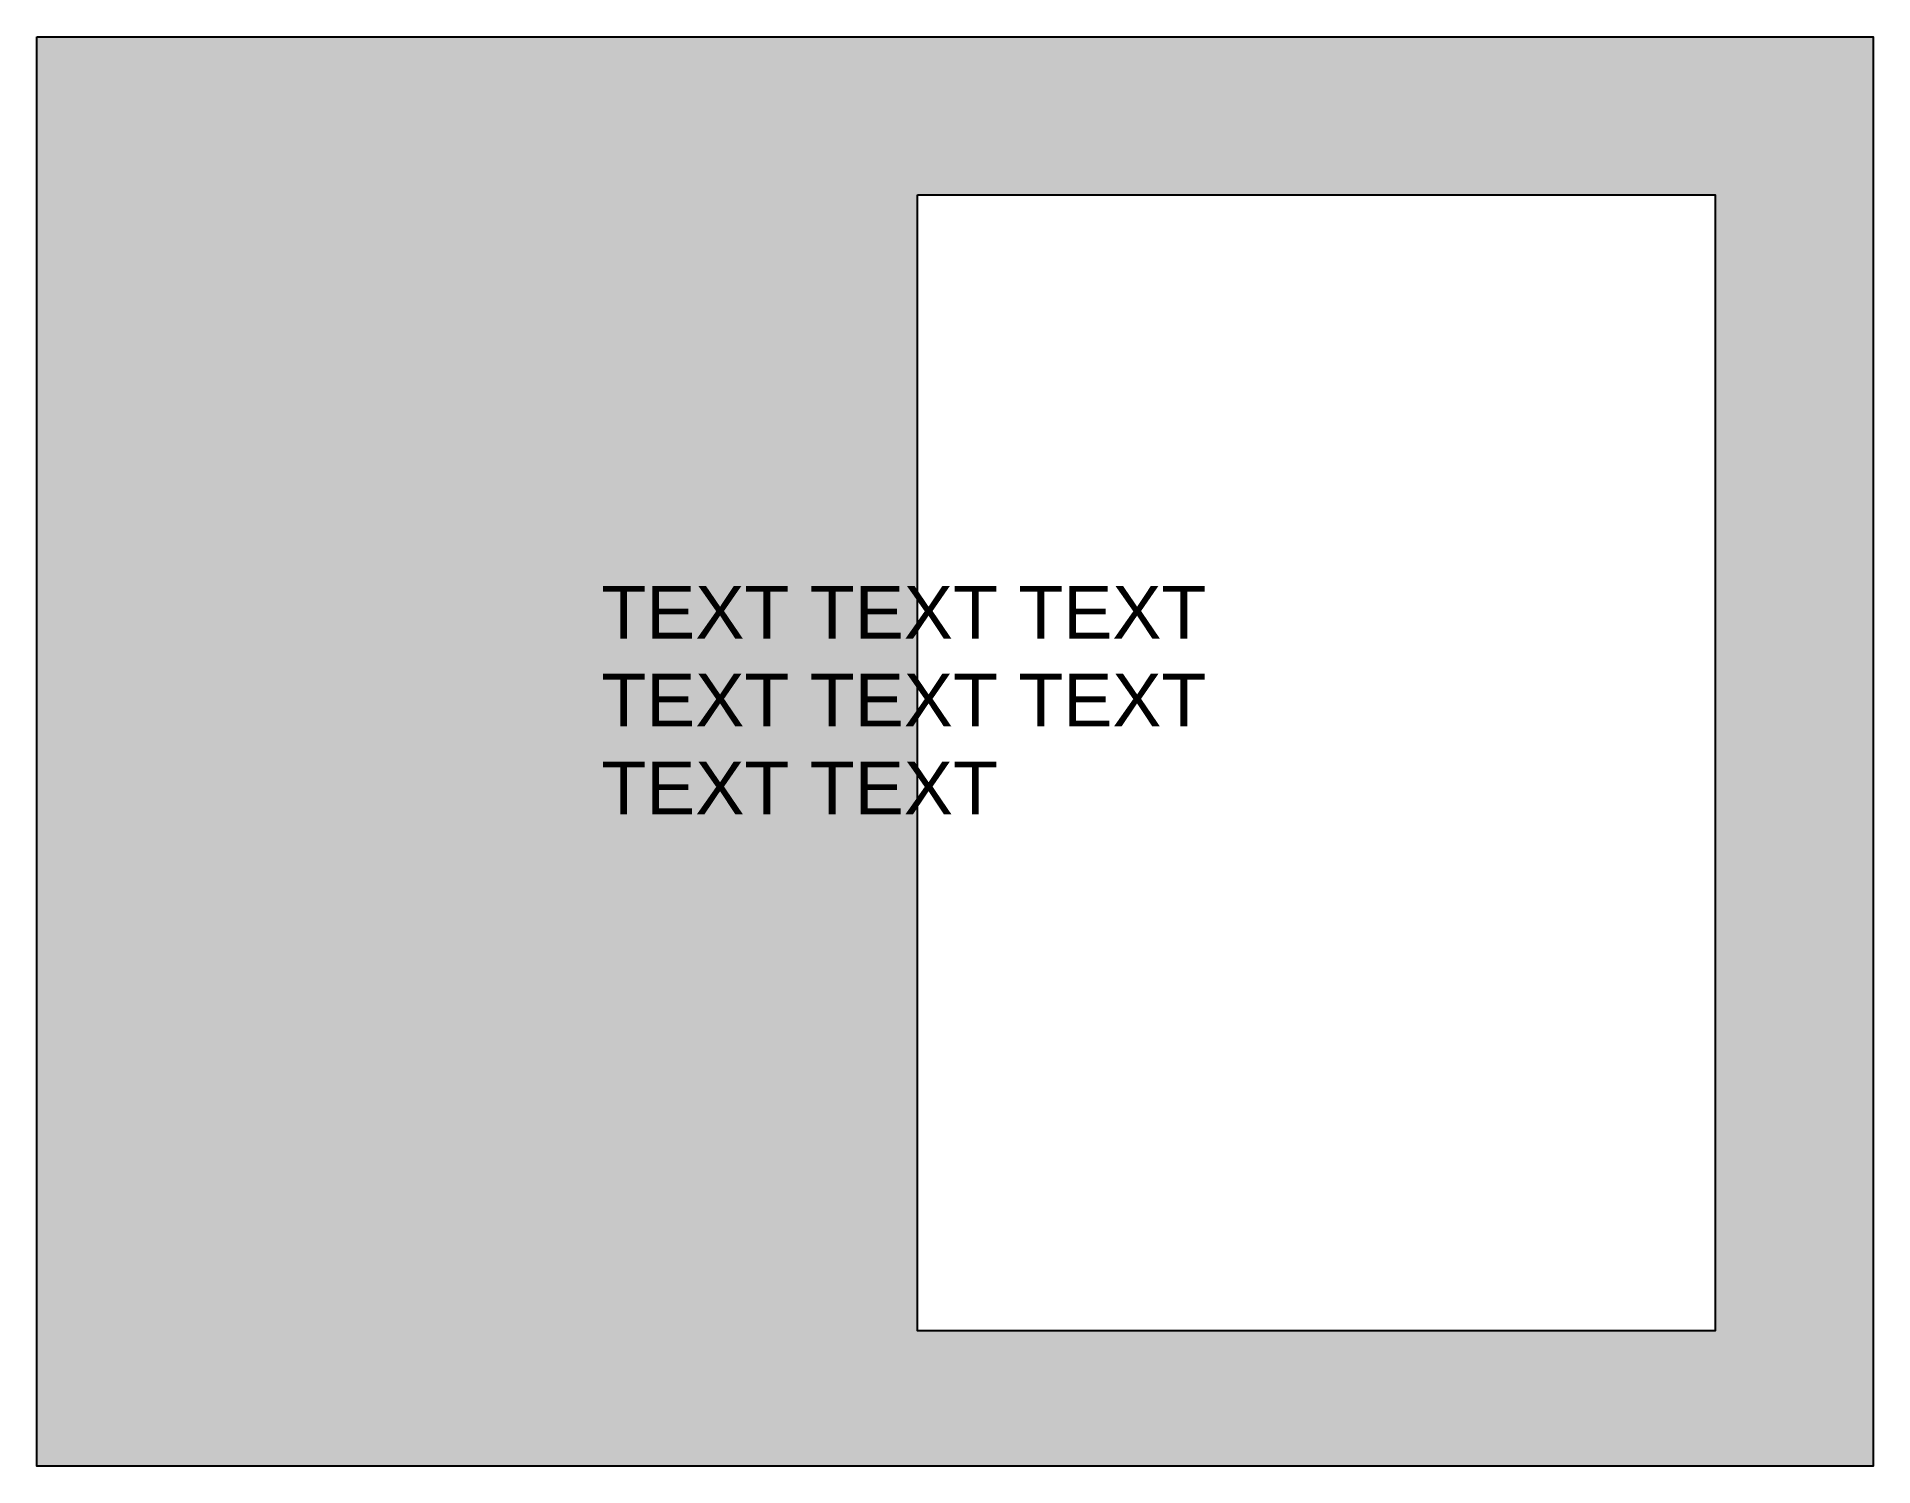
# Model space of a CAD drawing. Header units: metres. Extents: x 93 to 337, y 40 to 230.
import ezdxf

# ---------------------------------------------------------------- set-up
doc = ezdxf.new("R2010")
doc.units = ezdxf.units.M
doc.styles.get("Standard").update_dxf_attribs({"font": 'arial.ttf'})

msp = doc.modelspace()

# ---------------------------------------------------------------- hatches: boundary and pattern name
h = msp.add_hatch(color=6)
h.paths.add_polyline_path([(337, 230), (93, 230), (93, 40), (337, 40)])
h.paths.add_polyline_path([(210, 209), (316, 209), (316, 58), (210, 58)], flags=16)
h.paths.add_polyline_path([(166.25, 124.92), (249.68, 124.92), (249.68, 158.75), (166.25, 158.75)], flags=24)

# ---------------------------------------------------------------- linework, layer by layer
for points in [[(93, 230), (337, 230), (337, 40), (93, 40)], [(210, 209), (316, 209), (316, 58), (210, 58)]]:
    msp.add_lwpolyline(points, close=True)

# ---------------------------------------------------------------- texts
at = {"insert": (168, 157), "char_height": 7, "width": 86, "attachment_point": 1}
msp.add_mtext('TEXT TEXT TEXT TEXT TEXT TEXT TEXT TEXT', dxfattribs=at)

doc.saveas('drawing.dxf')
